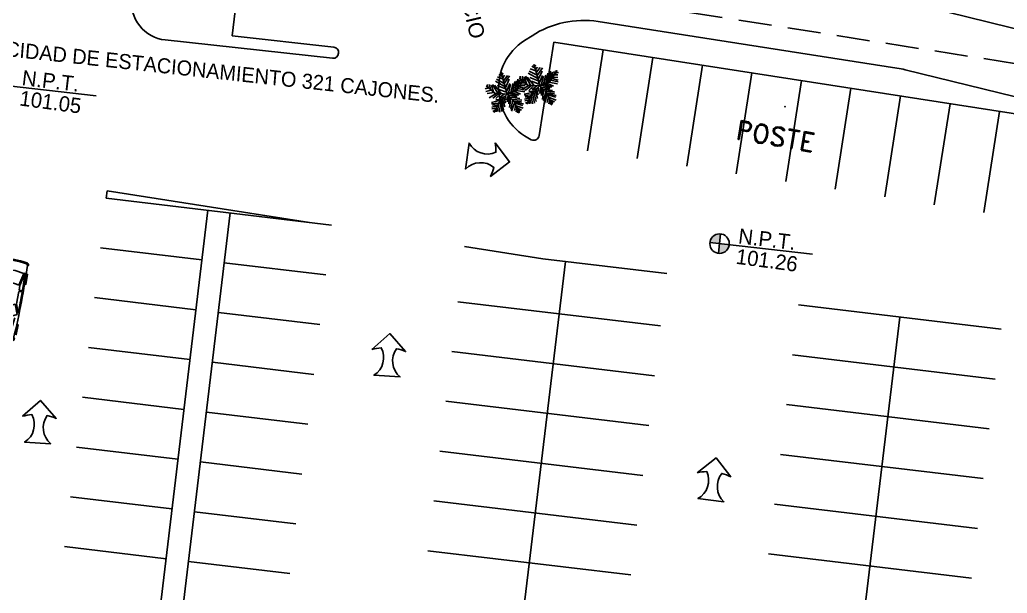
# Model space of a CAD drawing. Header units: millimetres. Extents: x 99 to 472, y 49 to 338.
# Drawn here: x 253 to 305.2, y 200.8 to 231.1 of the extents above; entities that cross this region are included whole.
import ezdxf
from ezdxf.enums import TextEntityAlignment as Align

# ---------------------------------------------------------------- set-up
doc = ezdxf.new("R2010")
doc.units = ezdxf.units.MM
doc.linetypes.add('HIDDEN', pattern=[0.375, 0.25, -0.125])
for name, color, linetype in [('AMB', 3, 'Continuous'), ('AUX2', 6, 'Continuous'), ('BANQUETA', 4, 'Continuous'), ('BANQUETA.', 2, 'Continuous'), ('BARDA', 1, 'Continuous'), ('CALLES', 4, 'Continuous'), ('DETALLES', 4, 'Continuous'), ('NIVELES', 32, 'Continuous'), ('PUERTAS', 2, 'Continuous'), ('TEXTOS', 7, 'Continuous'), ('veg', 3, 'Continuous'), ('WALL', 4, 'Continuous')]:
    doc.layers.add(name, color=color, linetype=linetype)
doc.styles.add('ATTR', font='romans.shx', dxfattribs={"width": 0.8, "height": 0.7})
doc.styles.add('GRUESA', font='swissk.ttf')
doc.styles.add('H1', font='hand.shx', dxfattribs={"height": 0.15})
doc.styles.add('ROMAND', font='romand.shx', dxfattribs={"height": 1})

# ---------------------------------------------------------------- blocks, each defined once
blk = doc.blocks.new('FLECHA3')
blk.add_lwpolyline([(-0.354, -0.354), (0, 0), (0.354, -0.354, 0.044777), (0.159, -0.308, 0.391731), (0.274, -0.89), (-0.274, -0.89, 0.391731), (-0.159, -0.308, 0.044777)], format="xyb", close=True)
blk = doc.blocks.new('CAR075A')
at = {"color": 7}
for p, q in [((0, 0), (-730, -160)), ((0, 0), (740, -162)), ((-785, -223), (-785, -304)), ((-727, -304), (-785, -304)), ((0, -96), (-727, -256)), ((-727, -256), (-727, -304)), ((-473, -200), (-609, -1357)), ((0, -96), (727, -256)), ((473, -200), (609, -1357)), ((727, -256), (727, -304)), ((727, -304), (785, -304)), ((785, -223), (785, -304)), ((-692, -1548), (-492, -2072)), ((692, -1548), (492, -2072)), ((-731, -1629), (-553, -2095)), ((731, -1629), (553, -2095)), ((-553, -2095), (-550, -2769)), ((553, -2095), (550, -2769)), ((-550, -2769), (-732, -2772)), ((-549, -2838), (-731, -2841)), ((-548, -3083), (-705, -3786)), ((-492, -3095), (-636, -3742)), ((-550, -2838), (-548, -3083)), ((492, -3095), (636, -3742)), ((550, -2838), (548, -3083)), ((548, -3083), (705, -3786)), ((549, -2838), (731, -2841)), ((550, -2769), (732, -2772))]:
    blk.add_line(p, q, dxfattribs=at)
for points in [[(-748, -500), (-842, -500), (-842, -1025), (-770, -1025)], [(748, -500), (842, -500), (842, -1025), (770, -1025)], [(-779, -3190), (-842, -3190), (-842, -3738), (-762, -3738)], [(779, -3190), (842, -3190), (842, -3738), (762, -3738)]]:
    blk.add_lwpolyline(points, dxfattribs=at)
for centre, radius, start, end in [((36320, -2270), 37111, 176.9265, 182.9849), ((-722, -223), 62.8, 97.4351, 180), ((722, -223), 62.8, 360, 82.5649), ((-36320, -2270), 37111, 357.0151, 3.0735), ((0, -2775), 1408, 60.5904, 119.4096), ((37560, -2238), 38296, 179.0882, 180.7983), ((0, -2965), 1020, 61.1718, 118.8282), ((-37560, -2238), 38296, 359.2017, 0.9118), ((37560, -2238), 38296, 180.9016, 182.3153), ((0, -883), 2266, 257.4656, 282.5344), ((-37560, -2238), 38296, 357.6847, 359.0984), ((-762, -4206), 37.2, 68.2794, 180), ((0, -883), 2929, 257.4656, 282.5344), ((762, -4206), 37.2, 0, 111.7206), ((-669, -4199), 131, 182.9363, 261.3816), ((-669, -4199), 71.9, 182.9363, 261.3816), ((0, 212), 4592, 261.3816, 278.6184), ((0, 212), 4533, 261.3816, 278.6184), ((669, -4199), 71.9, 278.6184, 357.0637), ((669, -4199), 131, 278.6184, 357.0637)]:
    blk.add_arc(centre, radius, start, end, dxfattribs=at)
blk = doc.blocks.new('A$C54C702F9')
at = {"layer": 'AMB', "xscale": 0.001, "yscale": 0.001, "zscale": 0.001}
blk.add_blockref('CAR075A', (0.842, 4.381), dxfattribs=at)
blk = doc.blocks.new('A$C56B15735')
at = {"layer": 'CALLES', "rotation": 104.2493691144562}
blk.add_blockref('A$C54C702F9', (4.479, 0.968), dxfattribs=at)
blk = doc.blocks.new('arbol4')
for p, q in [((-0.15216, 0.75234), (-1.5867, 1.72758)), ((-0.2391, 1.28178), (-1.41282, 2.03412)), ((-0.36954, 1.97838), (-1.23894, 2.39634)), ((-0.45648, 2.42424), (-0.9564, 2.75862)), ((-0.54342, 2.81436), (-0.7173, 2.95368)), ((0.06774, -0.40404), (-0.56226, 3.01596)), ((-0.4782, 2.70288), (-0.32604, 2.95368)), ((-0.39126, 2.20134), (-0.08694, 2.56356)), ((-0.2826, 1.75548), (0.34776, 2.47998)), ((-0.2391, 1.25388), (0.69552, 2.39634)), ((-0.10872, 0.58512), (0.58686, 1.86696)), ((1.68774, 0.13596), (2.94774, 1.75596)), ((1.69536, 0.13932), (1.93446, 1.75548)), ((2.1735, 1.56042), (2.30394, 0.9474)), ((2.39088, 1.644), (2.58648, 1.30962)), ((2.71692, 1.78332), (2.78208, 1.56042)), ((-2.78214, 0.78018), (-3.28206, 0.6966)), ((-2.36916, 0.41796), (-3.23856, 0.25074)), ((-1.82226, -0.13404), (-3.08226, 1.12596)), ((-2.84736, 0.86382), (-2.8908, 1.33752)), ((-2.54304, 1.30962), (-2.47788, 0.52944)), ((-2.23878, 1.1703), (-2.0214, 0.05574)), ((-2.0649, 1.28178), (-1.3911, -0.16722)), ((-0.80424, -0.27864), (-1.7823, 1.11456)), ((-1.3911, 1.03098), (-0.10872, 0.41796)), ((-1.17372, 0.41796), (0, -0.11148)), ((0, 0), (0.60858, 1.1982)), ((0.06774, -0.40404), (1.68774, 0.13596)), ((0.30426, -0.30654), (0.73896, 1.05882)), ((0.6738, -0.19506), (1.13022, 1.1703)), ((1.04328, -0.05574), (1.45626, 1.47684)), ((1.39104, 0.02784), (1.71708, 1.53258)), ((1.52148, 0.05574), (2.86902, -0.30654)), ((1.84746, 0.33438), (2.95596, -0.0279)), ((1.9779, 1.44894), (2.0214, 0.58512)), ((2.06484, 0.58512), (2.99946, 0.25074)), ((2.23872, 0.78018), (2.95596, 0.66876)), ((2.49954, 1.14246), (2.99946, 1.08672)), ((2.6952, 1.3932), (3.1299, 1.44894)), ((-1.93446, -0.0279), (-3.06468, -0.08364)), ((-1.6302, -0.19506), (-2.80386, -0.75234)), ((-0.97812, -1.30968), (-2.4996, -1.53258)), ((-1.21722, -0.22296), (-2.217, -0.89172)), ((0.06774, -0.40404), (-1.82226, -0.13404)), ((-0.89118, -0.27864), (-1.73886, -0.9753)), ((-0.84768, -1.17036), (-1.73886, -1.17036)), ((0.06774, -0.40404), (-1.28226, -1.57404)), ((-0.32604, -0.33438), (-1.21722, -0.89172)), ((-1.17372, -1.50474), (-0.99984, -3.06516)), ((-0.32604, -0.75234), (-1.13028, -1.00314)), ((-0.9564, -1.30968), (-0.69552, -2.81436)), ((-0.73902, -1.08672), (-0.45648, -2.3685)), ((-0.49992, -0.91956), (-0.30432, -1.81122)), ((-0.21738, -0.61302), (-0.15216, -1.28178)), ((0.21732, -0.58518), (-0.02172, -1.61616)), ((0.06774, -0.40404), (1.14774, -1.75404)), ((0.17388, -0.55734), (1.52148, -0.9753)), ((0.36948, -0.78024), (0.1956, -1.95054)), ((0.60858, -1.08672), (0.28254, -2.56356)), ((0.45642, -0.30654), (1.63014, -0.91956)), ((0.91284, -1.4211), (0.45642, -2.81436)), ((0.52164, -0.9474), (1.99962, -1.28178)), ((0.73896, -0.19506), (1.91268, -0.75234)), ((0.80418, -1.30968), (2.28216, -1.53258)), ((1.15194, -0.05574), (2.1735, -0.61302)), ((-1.6302, -2.1456), (-2.4996, -2.28492)), ((-1.3911, -1.6998), (-2.47788, -1.72764)), ((-1.7823, -2.45214), (-2.47788, -2.53572)), ((-1.99968, -2.78652), (-2.39094, -2.95368)), ((-1.5432, -1.97844), (-2.34744, -1.95054)), ((-1.28226, -1.57404), (-2.18226, -3.10404)), ((-1.89102, -2.6193), (-1.84752, -3.06516)), ((-1.67364, -2.25708), (-1.60842, -3.03726)), ((-1.43454, -1.83912), (-1.30416, -3.1209)), ((1.15194, -1.75548), (0.56508, -3.14874)), ((1.28238, -2.22918), (1.02156, -3.093)), ((1.04328, -1.58832), (2.23872, -1.78338)), ((1.14774, -1.75404), (1.68774, -3.55404)), ((1.17372, -1.75548), (2.49954, -2.1456)), ((1.21716, -1.9227), (2.39088, -2.3964)), ((1.43454, -2.67504), (1.23888, -3.31596)), ((1.3476, -2.3685), (2.4126, -2.8422)), ((1.43454, -2.70288), (2.13006, -3.093)), ((1.5432, -3.00942), (1.91268, -3.26022)), ((1.5432, -3.14874), (1.45626, -3.45528)), ((1.67358, -3.39954), (1.76052, -3.45528))]:
    blk.add_line(p, q)
at = {"style": 'ATTR', "width": 0.8, "flags": 9}
blk.add_attdef('ESTCODE', (0.06774, -0.40404), '', height=0.042, dxfattribs=at)
blk = doc.blocks.new('A$C20FC3698')
at = {"layer": 'veg', "xscale": 0.9999998995489492, "yscale": 0.9999998995489492, "zscale": 0.9999998995489492}
blk.add_blockref('arbol4', (3.28, 3.55, -6.65), dxfattribs=at)

msp = doc.modelspace()

# ---------------------------------------------------------------- hatches: boundary and pattern name
at = {"layer": 'NIVELES'}
h = msp.add_hatch(color=256, dxfattribs=at)
h.paths.add_polyline_path([(289.52602, 219.30716), (290.03877, 219.24938), (290.09656, 219.76212, 0.41421356)])
h.paths.add_polyline_path([(289.98098, 218.73663, 0.41421356), (290.55152, 219.19159), (290.03877, 219.24938)])

# ---------------------------------------------------------------- linework, layer by layer
at = {"color": 2, "linetype": 'Continuous', "ltscale": 0.3}
for p, q in [((277.10556, 237.64402), (314.90346, 228.33298)), ((299.41881, 228.52323), (283.61344, 230.98188)), ((280.12439, 230.2364), (279.72284, 229.976)), ((281.27529, 229.90022), (280.50789, 224.96701)), ((323.17141, 223.38294), (281.27529, 229.90022)), ((299.8462, 228.43752), (314.06631, 224.93457))]:
    msp.add_line(p, q, dxfattribs=at)
at = {"color": 32}
for p, q in [((251.65081, 227.66981), (257.08011, 227.05792)), ((289.52602, 219.30716), (294.95532, 218.69527)), ((290.09656, 219.76212), (289.98098, 218.73663))]:
    msp.add_line(p, q, dxfattribs=at)
msp.add_circle((290.03877, 219.24938), 0.51599, dxfattribs=at)
at = {"color": 2, "linetype": 'Continuous', "ltscale": 0.3}
for centre, radius, start, end in [((282.84489, 226.0413), 5, 81.158042, 122.963184), ((281.35514, 227.45893), 3, 122.963184, 244.938751), ((298.65026, 223.58265), 5, 76.161423, 81.158042), ((280.21145, 225.01312), 0.3, 244.938751, 351.158042)]:
    msp.add_arc(centre, radius, start, end, dxfattribs=at)
at = {"layer": 'BANQUETA', "color": 32, "linetype": 'HIDDEN', "ltscale": 7}
msp.add_line((200.28428, 245.29272), (402.93183, 213.5085), dxfattribs=at)
at = {"layer": 'BANQUETA', "color": 4}
for p, q in [((283.89379, 229.49289), (283.06376, 224.15706)), ((286.5123, 229.08556), (285.68227, 223.74973)), ((289.13081, 228.67823), (288.30078, 223.3424)), ((291.74932, 228.2709), (290.91929, 222.93507)), ((294.36783, 227.86357), (293.53779, 222.52774)), ((296.98633, 227.45624), (296.1563, 222.12041)), ((299.60484, 227.04891), (298.77481, 221.71308)), ((302.22335, 226.64158), (301.39332, 221.30575)), ((304.84186, 226.23425), (304.01182, 220.89842))]:
    msp.add_line(p, q, dxfattribs=at)
at = {"layer": 'BANQUETA.', "color": 2}
for p, q in [((264.26853, 230.22298), (267.41642, 256.53678)), ((260.73076, 230.00979), (269.57232, 229.04495)), ((264.26853, 230.22298), (269.63695, 229.63715)), ((257.66121, 222.03647), (257.6159, 221.65773)), ((268.35353, 220.3732), (257.66121, 222.03647)), ((269.53094, 220.23234), (257.6159, 221.65773)), ((262.97767, 221.01631), (256.99699, 171.02277)), ((264.16917, 220.87377), (261.65099, 199.82386)), ((281.89014, 218.31028), (277.15174, 178.70125)), ((299.56579, 215.36804), (295.15897, 178.5307))]:
    msp.add_line(p, q, dxfattribs=at)
for centre, radius, start, end in [((260.94773, 231.99799), 2, 173.178176, 263.772192), ((269.60464, 229.34105), 0.29786, 263.772192, 83.772192)]:
    msp.add_arc(centre, radius, start, end, dxfattribs=at)
at = {"layer": 'CALLES', "linetype": 'Continuous'}
for p, q in [((262.6629, 218.38507), (257.30113, 219.02649)), ((280.69863, 218.45282), (276.54596, 219.0988)), ((269.21617, 217.60111), (263.8544, 218.24253)), ((287.25191, 217.66885), (280.69863, 218.45282)), ((262.34812, 215.75383), (256.98636, 216.39525)), ((286.92033, 214.89717), (276.19679, 216.18001)), ((304.92756, 214.72662), (294.20402, 216.00947)), ((268.9014, 214.96987), (263.53963, 215.61129)), ((262.03335, 213.12259), (256.67158, 213.76401)), ((286.60556, 212.26593), (275.88202, 213.54878)), ((304.61279, 212.09538), (293.88925, 213.37823)), ((268.58663, 212.33863), (263.22486, 212.98005)), ((261.71858, 210.49135), (256.35681, 211.13278)), ((286.29079, 209.63469), (275.56725, 210.91754)), ((304.29801, 209.46414), (293.57447, 210.74699)), ((268.27185, 209.70739), (262.91008, 210.34881)), ((261.40381, 207.86011), (256.04204, 208.50154)), ((285.97601, 207.00345), (275.25247, 208.2863)), ((303.98324, 206.8329), (293.2597, 208.11575)), ((267.95708, 207.07615), (262.59531, 207.71757)), ((261.08903, 205.22887), (255.72726, 205.8703)), ((285.66124, 204.37221), (274.9377, 205.65506)), ((303.66847, 204.20166), (292.94493, 205.48451)), ((267.64231, 204.44491), (262.28054, 205.08633)), ((260.77426, 202.59763), (255.41249, 203.23906)), ((285.34647, 201.74097), (274.62293, 203.02382)), ((303.35369, 201.57043), (292.63016, 202.85327)), ((267.32754, 201.81367), (261.96577, 202.4551))]:
    msp.add_line(p, q, dxfattribs=at)
at = {"layer": 'DETALLES'}
msp.add_point((293.48972, 226.49043, 100.19), dxfattribs=at)

# ---------------------------------------------------------------- block references
at = {"layer": 'BARDA', "rotation": 65.07255179505641}
msp.add_blockref('A$C56B15735', (252.56504, 213.78851), dxfattribs=at)
at = {"layer": 'PUERTAS', "xscale": 0.337247039084543, "yscale": 0.337247039084543, "zscale": 0.337247039084543, "rotation": 4.631229352815918}
for p in [(279.49913, 226.43766, 2.24269), (277.76566, 226.00468, 2.24269)]:
    msp.add_blockref('A$C20FC3698', p, dxfattribs=at)
at = {"layer": 'WALL', "ltscale": 0.01}
for p, xscale, yscale, zscale, rotation in [((278.93568, 223.56998), 2.528347688240873, 2.528347688240873, 2.528347688240873, 262.278964097734), ((272.60182, 214.4984), 2.528347688240878, 2.528347688240878, 2.528347688240878, 356.3883270711542), ((254.13357, 210.96519), 2.528347688240878, 2.528347688240878, 2.528347688240878, 356.3883270711542), ((289.85256, 207.92625), 2.528347688240757, 2.528347688240757, 2.528347688240757, 353.0996725747713)]:
    msp.add_blockref('FLECHA3', p, dxfattribs=dict(at, xscale=xscale, yscale=yscale, zscale=zscale, rotation=rotation))

# ---------------------------------------------------------------- texts
at = {"layer": 'AUX2', "color": 7, "extrusion": (0.19934, 0.133638, 0.970775), "style": 'H1'}
msp.add_text('CAPACIDAD DE ESTACIONAMIENTO 321 CAJONES.', height=0.8, rotation=230.826989, dxfattribs=at).set_placement((43.69303, -379.70685, -97.90558), align=Align.MIDDLE)
at = {"layer": 'AUX2', "color": 7, "style": 'H1'}
for s, rotation, p in [('N.P.T.', 353.30715, (253.12202, 227.62378)), ('101.05', 352.407231, (252.99171, 226.55112)), ('N.P.T.', 353.30715, (290.99723, 219.26114)), ('101.26', 352.407231, (290.86692, 218.18848))]:
    msp.add_text(s, height=0.8, rotation=rotation, dxfattribs=at).set_placement(p)
at = {"layer": 'DETALLES', "style": 'ROMAND'}
msp.add_text('POSTE', height=1, rotation=350.169813, dxfattribs=at).set_placement((290.84593, 224.79032))
at = {"layer": 'TEXTOS', "color": 7, "style": 'GRUESA'}
msp.add_text('SERVICIO', height=0.8, rotation=283.275555, dxfattribs=at).set_placement((275.656, 235.20462))

doc.saveas('drawing.dxf')
